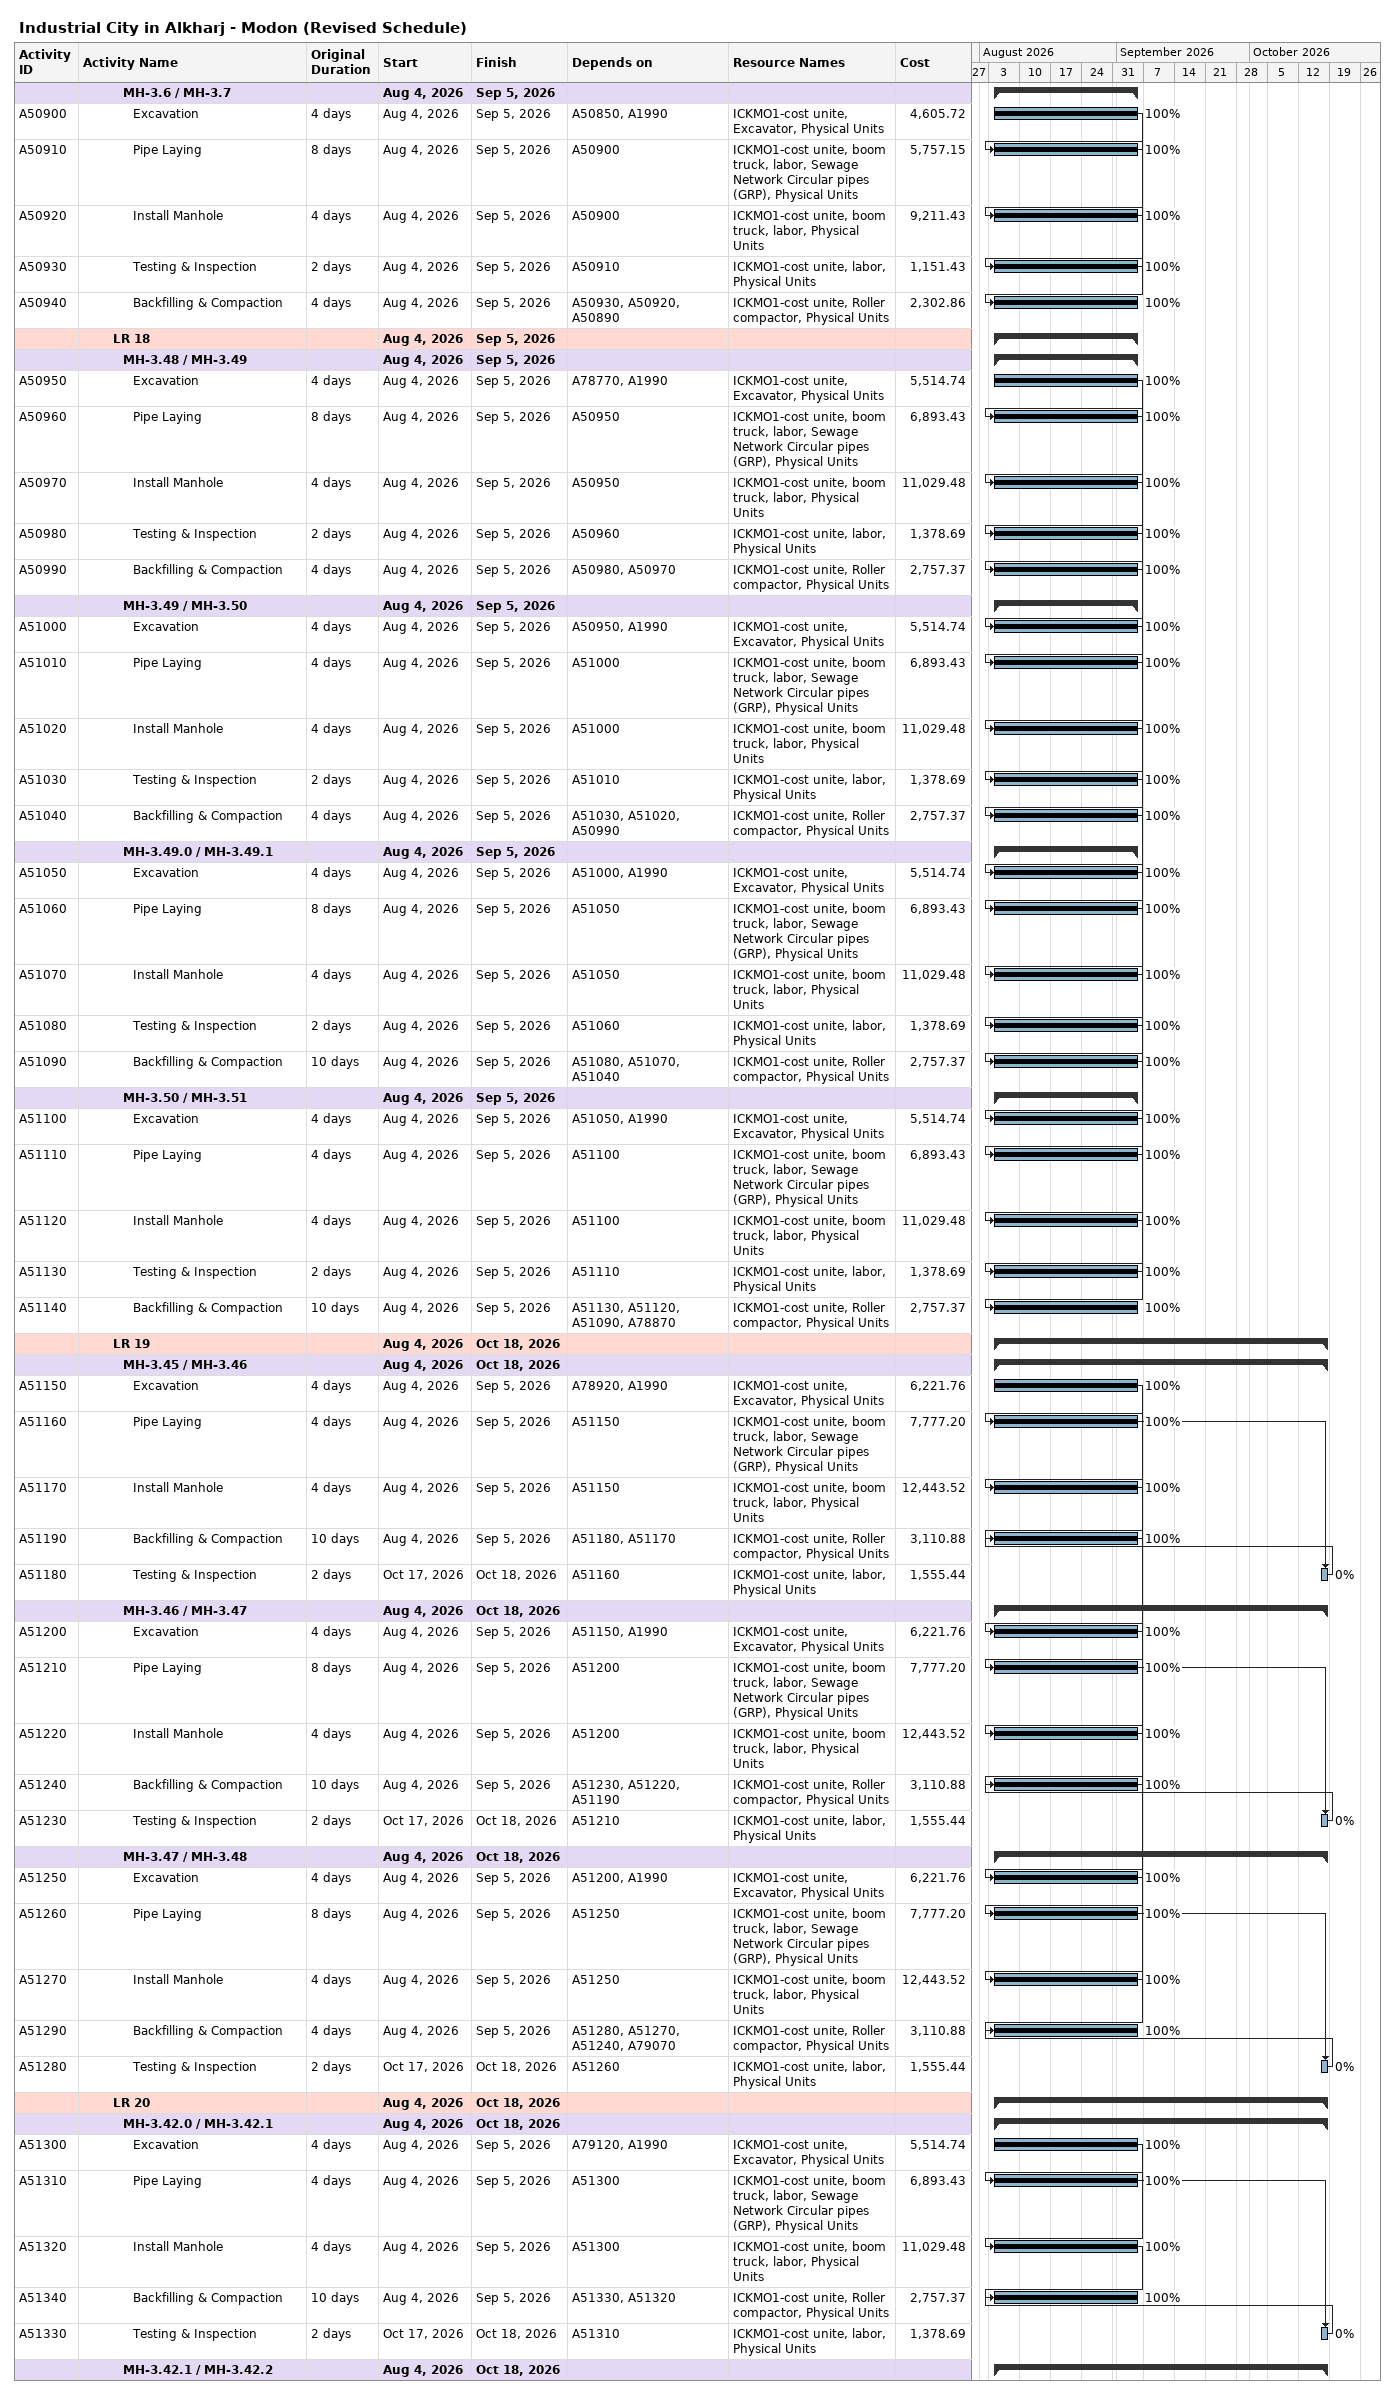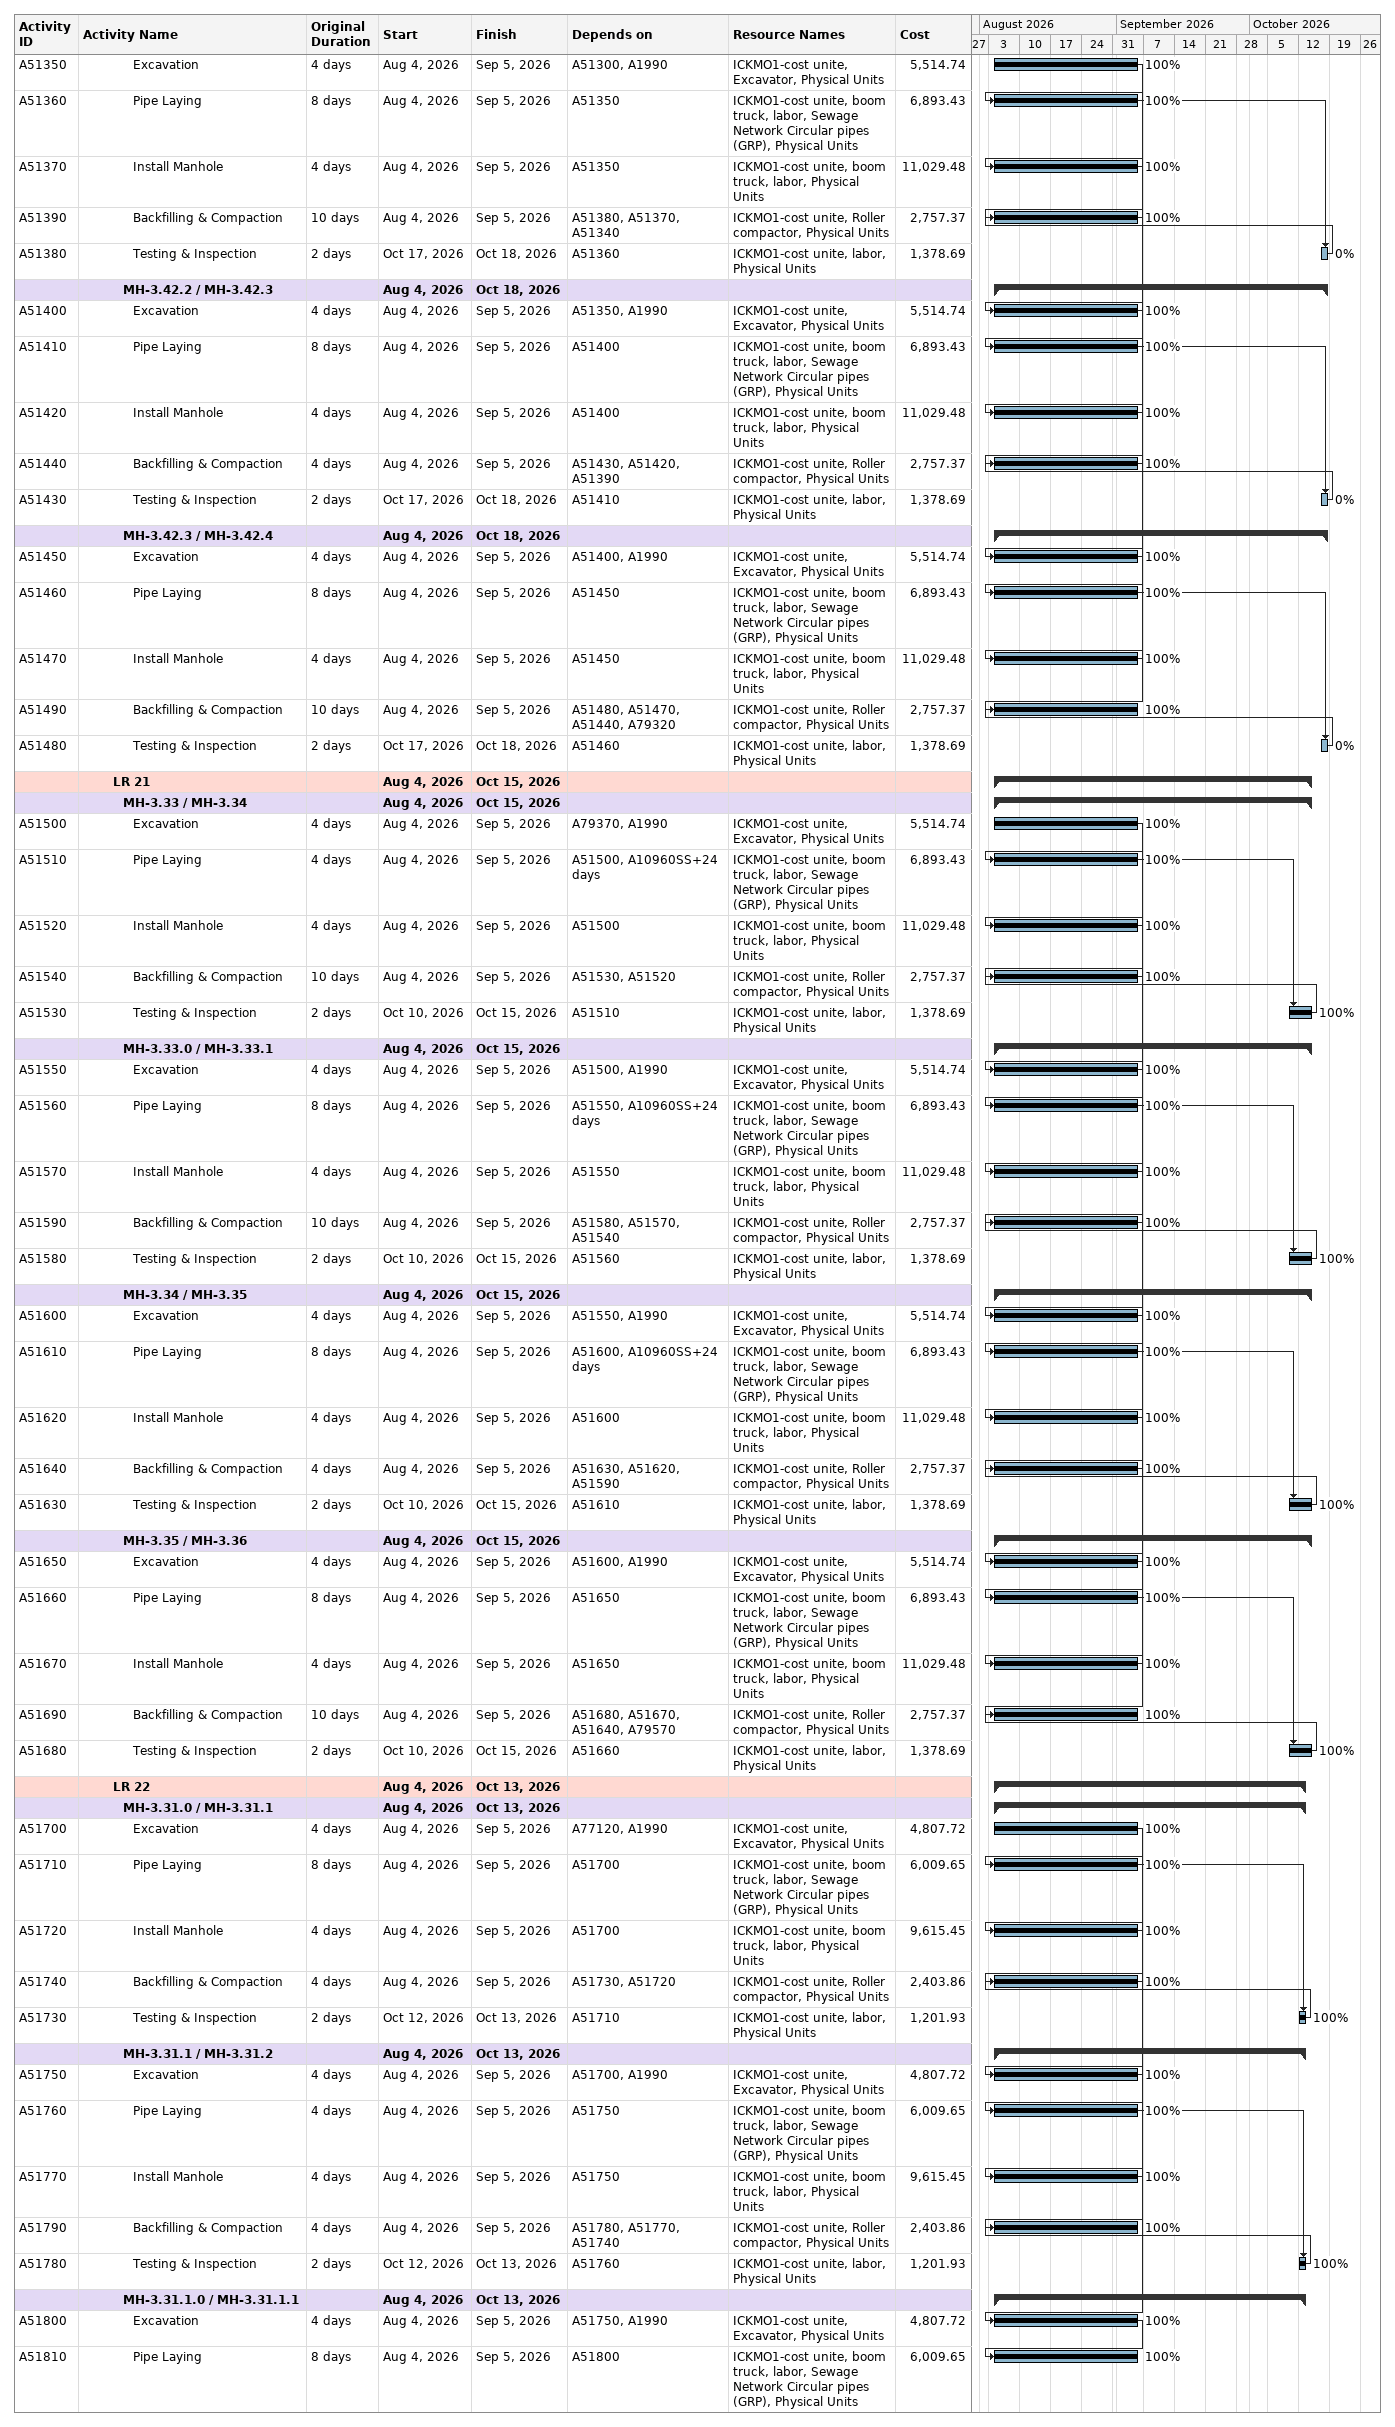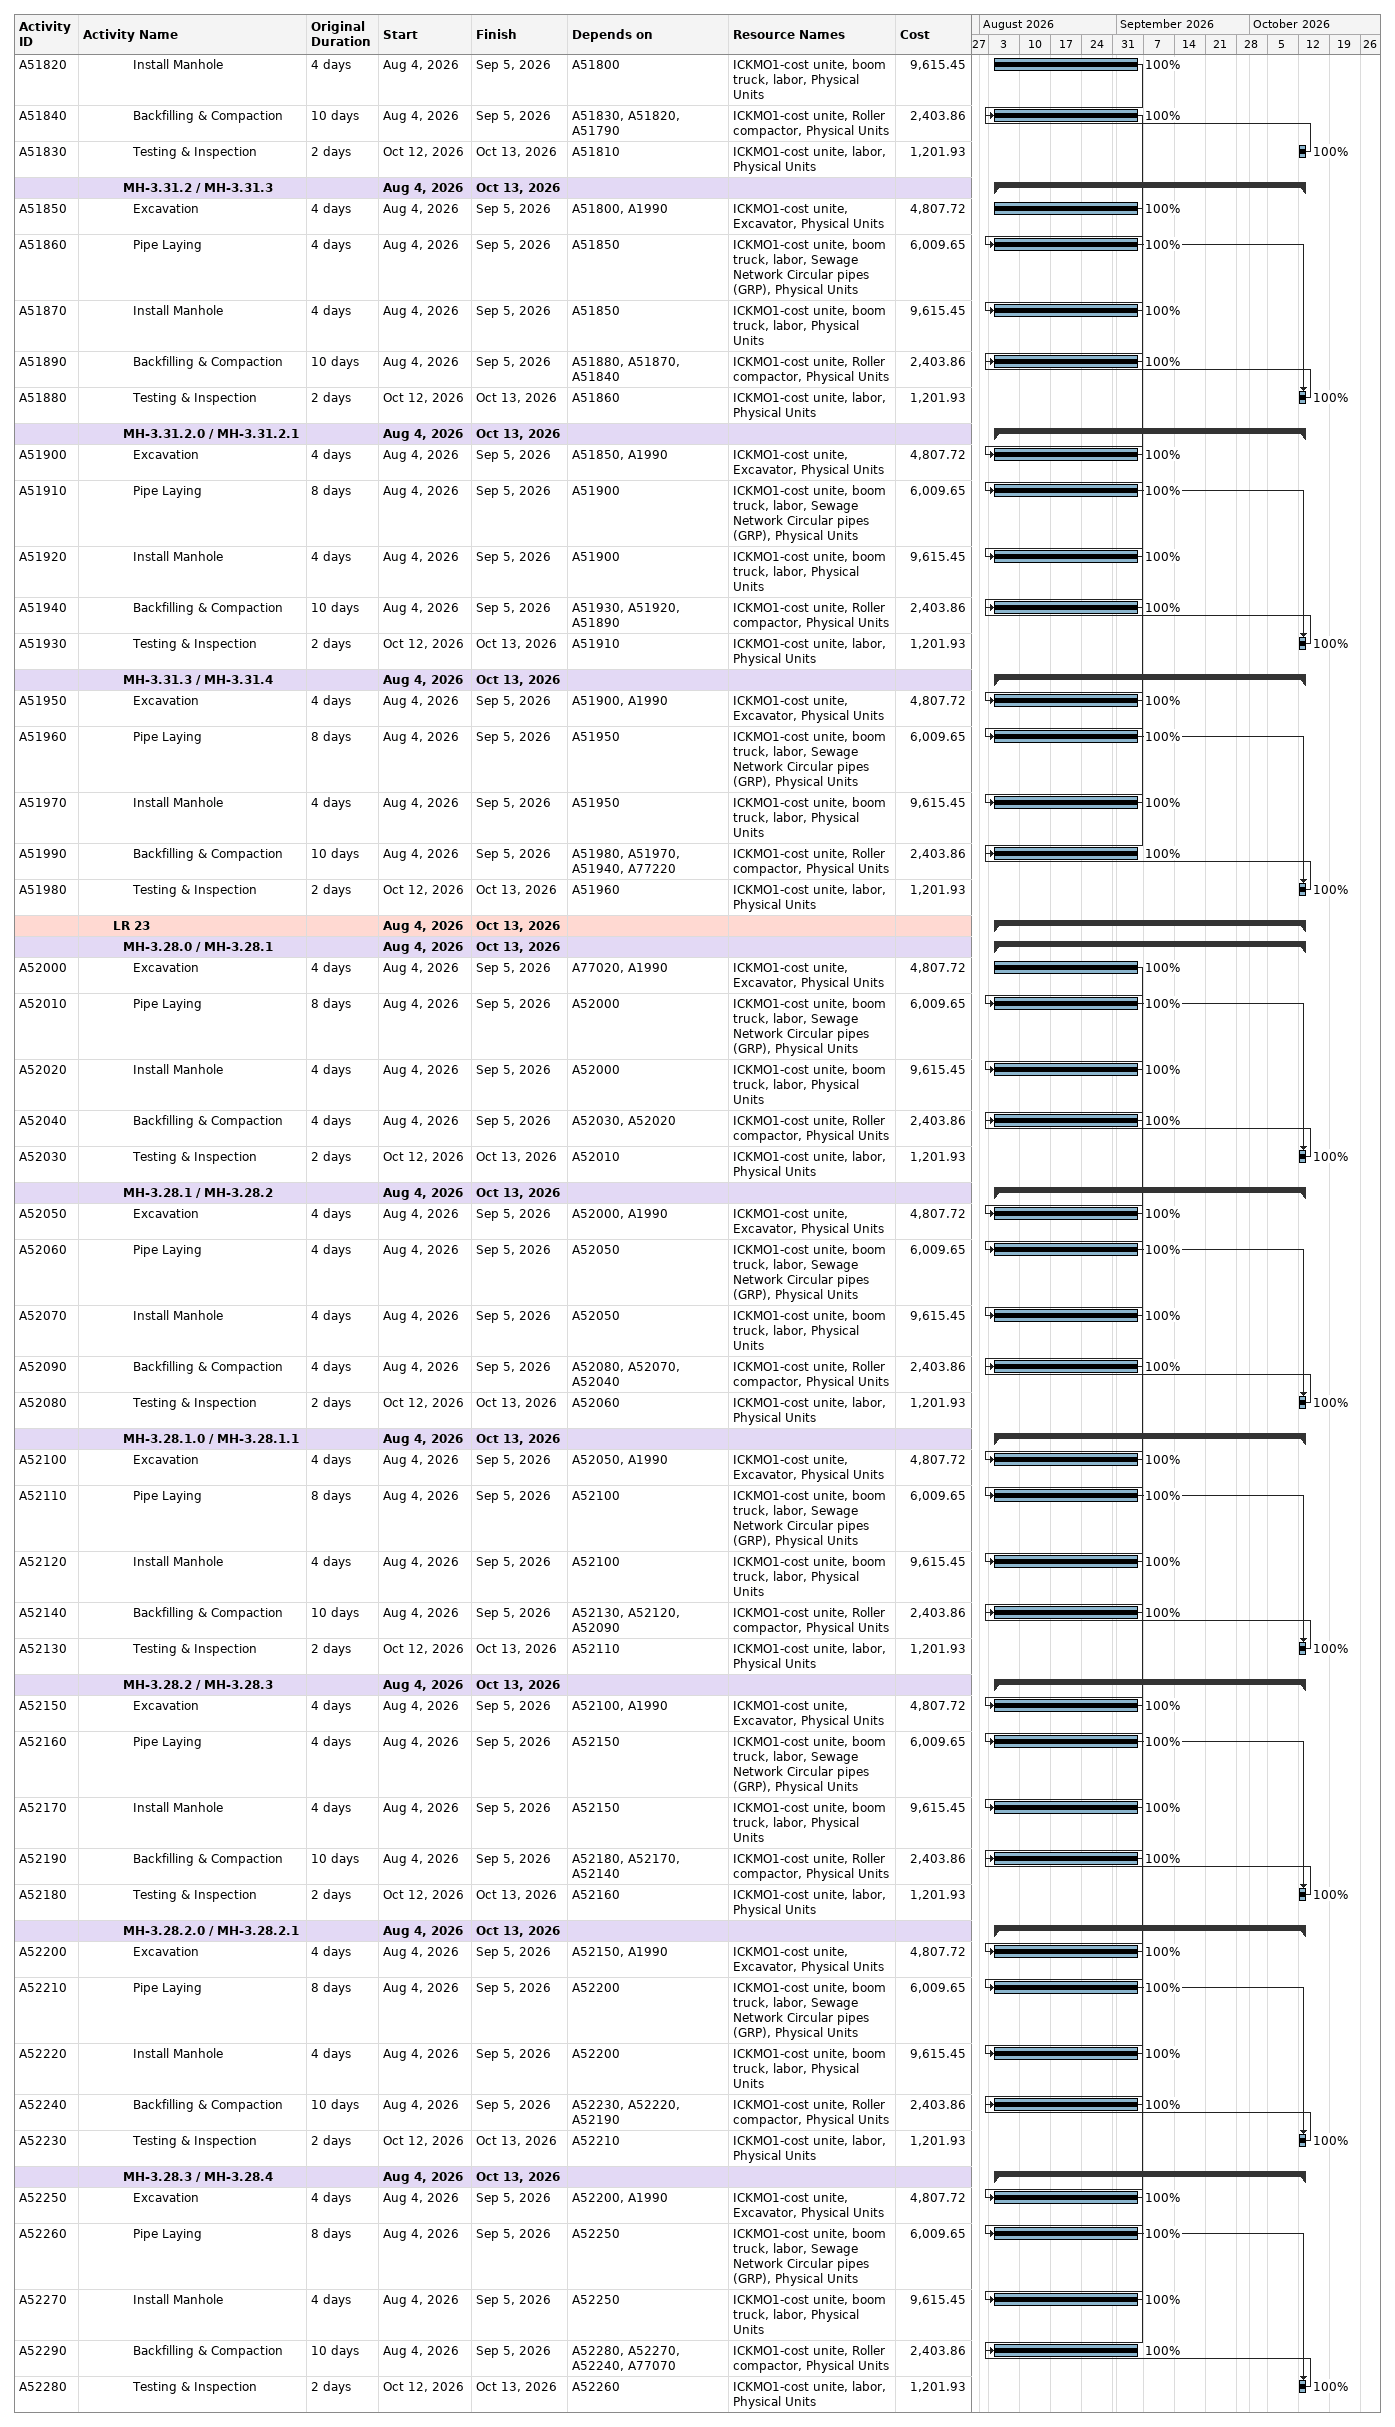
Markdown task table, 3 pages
Industrial City in Alkharj - Modon (Revised Schedule)

| ID | Level | Task | Original duration | Start | Finish | Predecessors | Resources | % complete | Cost |
|---|---|---|---|---|---|---|---|---|---|
|  | 5 | **MH-3.6 / MH-3.7** |  | 2026-08-04 | 2026-09-05 |  |  |  |  |
| A50900 | 6 | Excavation | 4d | 2026-08-04 | 2026-09-05 | A50850, A1990 | ICKMO1-cost unite, Excavator, Physical Units | 100 | 4605.72 |
| A50910 | 6 | Pipe Laying | 8d | 2026-08-04 | 2026-09-05 | A50900 | ICKMO1-cost unite, boom truck, labor, Sewage Network Circular pipes (GRP), Physical Units | 100 | 5757.15 |
| A50920 | 6 | Install Manhole | 4d | 2026-08-04 | 2026-09-05 | A50900 | ICKMO1-cost unite, boom truck, labor, Physical Units | 100 | 9211.43 |
| A50930 | 6 | Testing & Inspection | 2d | 2026-08-04 | 2026-09-05 | A50910 | ICKMO1-cost unite, labor, Physical Units | 100 | 1151.43 |
| A50940 | 6 | Backfilling & Compaction | 4d | 2026-08-04 | 2026-09-05 | A50930, A50920, A50890 | ICKMO1-cost unite, Roller compactor, Physical Units | 100 | 2302.86 |
|  | 4 | **LR 18** |  | 2026-08-04 | 2026-09-05 |  |  |  |  |
|  | 5 | **MH-3.48 / MH-3.49** |  | 2026-08-04 | 2026-09-05 |  |  |  |  |
| A50950 | 6 | Excavation | 4d | 2026-08-04 | 2026-09-05 | A78770, A1990 | ICKMO1-cost unite, Excavator, Physical Units | 100 | 5514.74 |
| A50960 | 6 | Pipe Laying | 8d | 2026-08-04 | 2026-09-05 | A50950 | ICKMO1-cost unite, boom truck, labor, Sewage Network Circular pipes (GRP), Physical Units | 100 | 6893.43 |
| A50970 | 6 | Install Manhole | 4d | 2026-08-04 | 2026-09-05 | A50950 | ICKMO1-cost unite, boom truck, labor, Physical Units | 100 | 11029.48 |
| A50980 | 6 | Testing & Inspection | 2d | 2026-08-04 | 2026-09-05 | A50960 | ICKMO1-cost unite, labor, Physical Units | 100 | 1378.69 |
| A50990 | 6 | Backfilling & Compaction | 4d | 2026-08-04 | 2026-09-05 | A50980, A50970 | ICKMO1-cost unite, Roller compactor, Physical Units | 100 | 2757.37 |
|  | 5 | **MH-3.49 / MH-3.50** |  | 2026-08-04 | 2026-09-05 |  |  |  |  |
| A51000 | 6 | Excavation | 4d | 2026-08-04 | 2026-09-05 | A50950, A1990 | ICKMO1-cost unite, Excavator, Physical Units | 100 | 5514.74 |
| A51010 | 6 | Pipe Laying | 4d | 2026-08-04 | 2026-09-05 | A51000 | ICKMO1-cost unite, boom truck, labor, Sewage Network Circular pipes (GRP), Physical Units | 100 | 6893.43 |
| A51020 | 6 | Install Manhole | 4d | 2026-08-04 | 2026-09-05 | A51000 | ICKMO1-cost unite, boom truck, labor, Physical Units | 100 | 11029.48 |
| A51030 | 6 | Testing & Inspection | 2d | 2026-08-04 | 2026-09-05 | A51010 | ICKMO1-cost unite, labor, Physical Units | 100 | 1378.69 |
| A51040 | 6 | Backfilling & Compaction | 4d | 2026-08-04 | 2026-09-05 | A51030, A51020, A50990 | ICKMO1-cost unite, Roller compactor, Physical Units | 100 | 2757.37 |
|  | 5 | **MH-3.49.0 / MH-3.49.1** |  | 2026-08-04 | 2026-09-05 |  |  |  |  |
| A51050 | 6 | Excavation | 4d | 2026-08-04 | 2026-09-05 | A51000, A1990 | ICKMO1-cost unite, Excavator, Physical Units | 100 | 5514.74 |
| A51060 | 6 | Pipe Laying | 8d | 2026-08-04 | 2026-09-05 | A51050 | ICKMO1-cost unite, boom truck, labor, Sewage Network Circular pipes (GRP), Physical Units | 100 | 6893.43 |
| A51070 | 6 | Install Manhole | 4d | 2026-08-04 | 2026-09-05 | A51050 | ICKMO1-cost unite, boom truck, labor, Physical Units | 100 | 11029.48 |
| A51080 | 6 | Testing & Inspection | 2d | 2026-08-04 | 2026-09-05 | A51060 | ICKMO1-cost unite, labor, Physical Units | 100 | 1378.69 |
| A51090 | 6 | Backfilling & Compaction | 10d | 2026-08-04 | 2026-09-05 | A51080, A51070, A51040 | ICKMO1-cost unite, Roller compactor, Physical Units | 100 | 2757.37 |
|  | 5 | **MH-3.50 / MH-3.51** |  | 2026-08-04 | 2026-09-05 |  |  |  |  |
| A51100 | 6 | Excavation | 4d | 2026-08-04 | 2026-09-05 | A51050, A1990 | ICKMO1-cost unite, Excavator, Physical Units | 100 | 5514.74 |
| A51110 | 6 | Pipe Laying | 4d | 2026-08-04 | 2026-09-05 | A51100 | ICKMO1-cost unite, boom truck, labor, Sewage Network Circular pipes (GRP), Physical Units | 100 | 6893.43 |
| A51120 | 6 | Install Manhole | 4d | 2026-08-04 | 2026-09-05 | A51100 | ICKMO1-cost unite, boom truck, labor, Physical Units | 100 | 11029.48 |
| A51130 | 6 | Testing & Inspection | 2d | 2026-08-04 | 2026-09-05 | A51110 | ICKMO1-cost unite, labor, Physical Units | 100 | 1378.69 |
| A51140 | 6 | Backfilling & Compaction | 10d | 2026-08-04 | 2026-09-05 | A51130, A51120, A51090, A78870 | ICKMO1-cost unite, Roller compactor, Physical Units | 100 | 2757.37 |
|  | 4 | **LR 19** |  | 2026-08-04 | 2026-10-18 |  |  |  |  |
|  | 5 | **MH-3.45 / MH-3.46** |  | 2026-08-04 | 2026-10-18 |  |  |  |  |
| A51150 | 6 | Excavation | 4d | 2026-08-04 | 2026-09-05 | A78920, A1990 | ICKMO1-cost unite, Excavator, Physical Units | 100 | 6221.76 |
| A51160 | 6 | Pipe Laying | 4d | 2026-08-04 | 2026-09-05 | A51150 | ICKMO1-cost unite, boom truck, labor, Sewage Network Circular pipes (GRP), Physical Units | 100 | 7777.20 |
| A51170 | 6 | Install Manhole | 4d | 2026-08-04 | 2026-09-05 | A51150 | ICKMO1-cost unite, boom truck, labor, Physical Units | 100 | 12443.52 |
| A51190 | 6 | Backfilling & Compaction | 10d | 2026-08-04 | 2026-09-05 | A51180, A51170 | ICKMO1-cost unite, Roller compactor, Physical Units | 100 | 3110.88 |
| A51180 | 6 | Testing & Inspection | 2d | 2026-10-17 | 2026-10-18 | A51160 | ICKMO1-cost unite, labor, Physical Units | 0 | 1555.44 |
|  | 5 | **MH-3.46 / MH-3.47** |  | 2026-08-04 | 2026-10-18 |  |  |  |  |
| A51200 | 6 | Excavation | 4d | 2026-08-04 | 2026-09-05 | A51150, A1990 | ICKMO1-cost unite, Excavator, Physical Units | 100 | 6221.76 |
| A51210 | 6 | Pipe Laying | 8d | 2026-08-04 | 2026-09-05 | A51200 | ICKMO1-cost unite, boom truck, labor, Sewage Network Circular pipes (GRP), Physical Units | 100 | 7777.20 |
| A51220 | 6 | Install Manhole | 4d | 2026-08-04 | 2026-09-05 | A51200 | ICKMO1-cost unite, boom truck, labor, Physical Units | 100 | 12443.52 |
| A51240 | 6 | Backfilling & Compaction | 10d | 2026-08-04 | 2026-09-05 | A51230, A51220, A51190 | ICKMO1-cost unite, Roller compactor, Physical Units | 100 | 3110.88 |
| A51230 | 6 | Testing & Inspection | 2d | 2026-10-17 | 2026-10-18 | A51210 | ICKMO1-cost unite, labor, Physical Units | 0 | 1555.44 |
|  | 5 | **MH-3.47 / MH-3.48** |  | 2026-08-04 | 2026-10-18 |  |  |  |  |
| A51250 | 6 | Excavation | 4d | 2026-08-04 | 2026-09-05 | A51200, A1990 | ICKMO1-cost unite, Excavator, Physical Units | 100 | 6221.76 |
| A51260 | 6 | Pipe Laying | 8d | 2026-08-04 | 2026-09-05 | A51250 | ICKMO1-cost unite, boom truck, labor, Sewage Network Circular pipes (GRP), Physical Units | 100 | 7777.20 |
| A51270 | 6 | Install Manhole | 4d | 2026-08-04 | 2026-09-05 | A51250 | ICKMO1-cost unite, boom truck, labor, Physical Units | 100 | 12443.52 |
| A51290 | 6 | Backfilling & Compaction | 4d | 2026-08-04 | 2026-09-05 | A51280, A51270, A51240, A79070 | ICKMO1-cost unite, Roller compactor, Physical Units | 100 | 3110.88 |
| A51280 | 6 | Testing & Inspection | 2d | 2026-10-17 | 2026-10-18 | A51260 | ICKMO1-cost unite, labor, Physical Units | 0 | 1555.44 |
|  | 4 | **LR 20** |  | 2026-08-04 | 2026-10-18 |  |  |  |  |
|  | 5 | **MH-3.42.0 / MH-3.42.1** |  | 2026-08-04 | 2026-10-18 |  |  |  |  |
| A51300 | 6 | Excavation | 4d | 2026-08-04 | 2026-09-05 | A79120, A1990 | ICKMO1-cost unite, Excavator, Physical Units | 100 | 5514.74 |
| A51310 | 6 | Pipe Laying | 4d | 2026-08-04 | 2026-09-05 | A51300 | ICKMO1-cost unite, boom truck, labor, Sewage Network Circular pipes (GRP), Physical Units | 100 | 6893.43 |
| A51320 | 6 | Install Manhole | 4d | 2026-08-04 | 2026-09-05 | A51300 | ICKMO1-cost unite, boom truck, labor, Physical Units | 100 | 11029.48 |
| A51340 | 6 | Backfilling & Compaction | 10d | 2026-08-04 | 2026-09-05 | A51330, A51320 | ICKMO1-cost unite, Roller compactor, Physical Units | 100 | 2757.37 |
| A51330 | 6 | Testing & Inspection | 2d | 2026-10-17 | 2026-10-18 | A51310 | ICKMO1-cost unite, labor, Physical Units | 0 | 1378.69 |
|  | 5 | **MH-3.42.1 / MH-3.42.2** |  | 2026-08-04 | 2026-10-18 |  |  |  |  |
| A51350 | 6 | Excavation | 4d | 2026-08-04 | 2026-09-05 | A51300, A1990 | ICKMO1-cost unite, Excavator, Physical Units | 100 | 5514.74 |
| A51360 | 6 | Pipe Laying | 8d | 2026-08-04 | 2026-09-05 | A51350 | ICKMO1-cost unite, boom truck, labor, Sewage Network Circular pipes (GRP), Physical Units | 100 | 6893.43 |
| A51370 | 6 | Install Manhole | 4d | 2026-08-04 | 2026-09-05 | A51350 | ICKMO1-cost unite, boom truck, labor, Physical Units | 100 | 11029.48 |
| A51390 | 6 | Backfilling & Compaction | 10d | 2026-08-04 | 2026-09-05 | A51380, A51370, A51340 | ICKMO1-cost unite, Roller compactor, Physical Units | 100 | 2757.37 |
| A51380 | 6 | Testing & Inspection | 2d | 2026-10-17 | 2026-10-18 | A51360 | ICKMO1-cost unite, labor, Physical Units | 0 | 1378.69 |
|  | 5 | **MH-3.42.2 / MH-3.42.3** |  | 2026-08-04 | 2026-10-18 |  |  |  |  |
| A51400 | 6 | Excavation | 4d | 2026-08-04 | 2026-09-05 | A51350, A1990 | ICKMO1-cost unite, Excavator, Physical Units | 100 | 5514.74 |
| A51410 | 6 | Pipe Laying | 8d | 2026-08-04 | 2026-09-05 | A51400 | ICKMO1-cost unite, boom truck, labor, Sewage Network Circular pipes (GRP), Physical Units | 100 | 6893.43 |
| A51420 | 6 | Install Manhole | 4d | 2026-08-04 | 2026-09-05 | A51400 | ICKMO1-cost unite, boom truck, labor, Physical Units | 100 | 11029.48 |
| A51440 | 6 | Backfilling & Compaction | 4d | 2026-08-04 | 2026-09-05 | A51430, A51420, A51390 | ICKMO1-cost unite, Roller compactor, Physical Units | 100 | 2757.37 |
| A51430 | 6 | Testing & Inspection | 2d | 2026-10-17 | 2026-10-18 | A51410 | ICKMO1-cost unite, labor, Physical Units | 0 | 1378.69 |
|  | 5 | **MH-3.42.3 / MH-3.42.4** |  | 2026-08-04 | 2026-10-18 |  |  |  |  |
| A51450 | 6 | Excavation | 4d | 2026-08-04 | 2026-09-05 | A51400, A1990 | ICKMO1-cost unite, Excavator, Physical Units | 100 | 5514.74 |
| A51460 | 6 | Pipe Laying | 8d | 2026-08-04 | 2026-09-05 | A51450 | ICKMO1-cost unite, boom truck, labor, Sewage Network Circular pipes (GRP), Physical Units | 100 | 6893.43 |
| A51470 | 6 | Install Manhole | 4d | 2026-08-04 | 2026-09-05 | A51450 | ICKMO1-cost unite, boom truck, labor, Physical Units | 100 | 11029.48 |
| A51490 | 6 | Backfilling & Compaction | 10d | 2026-08-04 | 2026-09-05 | A51480, A51470, A51440, A79320 | ICKMO1-cost unite, Roller compactor, Physical Units | 100 | 2757.37 |
| A51480 | 6 | Testing & Inspection | 2d | 2026-10-17 | 2026-10-18 | A51460 | ICKMO1-cost unite, labor, Physical Units | 0 | 1378.69 |
|  | 4 | **LR 21** |  | 2026-08-04 | 2026-10-15 |  |  |  |  |
|  | 5 | **MH-3.33 / MH-3.34** |  | 2026-08-04 | 2026-10-15 |  |  |  |  |
| A51500 | 6 | Excavation | 4d | 2026-08-04 | 2026-09-05 | A79370, A1990 | ICKMO1-cost unite, Excavator, Physical Units | 100 | 5514.74 |
| A51510 | 6 | Pipe Laying | 4d | 2026-08-04 | 2026-09-05 | A51500, A10960SS+24d | ICKMO1-cost unite, boom truck, labor, Sewage Network Circular pipes (GRP), Physical Units | 100 | 6893.43 |
| A51520 | 6 | Install Manhole | 4d | 2026-08-04 | 2026-09-05 | A51500 | ICKMO1-cost unite, boom truck, labor, Physical Units | 100 | 11029.48 |
| A51540 | 6 | Backfilling & Compaction | 10d | 2026-08-04 | 2026-09-05 | A51530, A51520 | ICKMO1-cost unite, Roller compactor, Physical Units | 100 | 2757.37 |
| A51530 | 6 | Testing & Inspection | 2d | 2026-10-10 | 2026-10-15 | A51510 | ICKMO1-cost unite, labor, Physical Units | 100 | 1378.69 |
|  | 5 | **MH-3.33.0 / MH-3.33.1** |  | 2026-08-04 | 2026-10-15 |  |  |  |  |
| A51550 | 6 | Excavation | 4d | 2026-08-04 | 2026-09-05 | A51500, A1990 | ICKMO1-cost unite, Excavator, Physical Units | 100 | 5514.74 |
| A51560 | 6 | Pipe Laying | 8d | 2026-08-04 | 2026-09-05 | A51550, A10960SS+24d | ICKMO1-cost unite, boom truck, labor, Sewage Network Circular pipes (GRP), Physical Units | 100 | 6893.43 |
| A51570 | 6 | Install Manhole | 4d | 2026-08-04 | 2026-09-05 | A51550 | ICKMO1-cost unite, boom truck, labor, Physical Units | 100 | 11029.48 |
| A51590 | 6 | Backfilling & Compaction | 10d | 2026-08-04 | 2026-09-05 | A51580, A51570, A51540 | ICKMO1-cost unite, Roller compactor, Physical Units | 100 | 2757.37 |
| A51580 | 6 | Testing & Inspection | 2d | 2026-10-10 | 2026-10-15 | A51560 | ICKMO1-cost unite, labor, Physical Units | 100 | 1378.69 |
|  | 5 | **MH-3.34 / MH-3.35** |  | 2026-08-04 | 2026-10-15 |  |  |  |  |
| A51600 | 6 | Excavation | 4d | 2026-08-04 | 2026-09-05 | A51550, A1990 | ICKMO1-cost unite, Excavator, Physical Units | 100 | 5514.74 |
| A51610 | 6 | Pipe Laying | 8d | 2026-08-04 | 2026-09-05 | A51600, A10960SS+24d | ICKMO1-cost unite, boom truck, labor, Sewage Network Circular pipes (GRP), Physical Units | 100 | 6893.43 |
| A51620 | 6 | Install Manhole | 4d | 2026-08-04 | 2026-09-05 | A51600 | ICKMO1-cost unite, boom truck, labor, Physical Units | 100 | 11029.48 |
| A51640 | 6 | Backfilling & Compaction | 4d | 2026-08-04 | 2026-09-05 | A51630, A51620, A51590 | ICKMO1-cost unite, Roller compactor, Physical Units | 100 | 2757.37 |
| A51630 | 6 | Testing & Inspection | 2d | 2026-10-10 | 2026-10-15 | A51610 | ICKMO1-cost unite, labor, Physical Units | 100 | 1378.69 |
|  | 5 | **MH-3.35 / MH-3.36** |  | 2026-08-04 | 2026-10-15 |  |  |  |  |
| A51650 | 6 | Excavation | 4d | 2026-08-04 | 2026-09-05 | A51600, A1990 | ICKMO1-cost unite, Excavator, Physical Units | 100 | 5514.74 |
| A51660 | 6 | Pipe Laying | 8d | 2026-08-04 | 2026-09-05 | A51650 | ICKMO1-cost unite, boom truck, labor, Sewage Network Circular pipes (GRP), Physical Units | 100 | 6893.43 |
| A51670 | 6 | Install Manhole | 4d | 2026-08-04 | 2026-09-05 | A51650 | ICKMO1-cost unite, boom truck, labor, Physical Units | 100 | 11029.48 |
| A51690 | 6 | Backfilling & Compaction | 10d | 2026-08-04 | 2026-09-05 | A51680, A51670, A51640, A79570 | ICKMO1-cost unite, Roller compactor, Physical Units | 100 | 2757.37 |
| A51680 | 6 | Testing & Inspection | 2d | 2026-10-10 | 2026-10-15 | A51660 | ICKMO1-cost unite, labor, Physical Units | 100 | 1378.69 |
|  | 4 | **LR 22** |  | 2026-08-04 | 2026-10-13 |  |  |  |  |
|  | 5 | **MH-3.31.0 / MH-3.31.1** |  | 2026-08-04 | 2026-10-13 |  |  |  |  |
| A51700 | 6 | Excavation | 4d | 2026-08-04 | 2026-09-05 | A77120, A1990 | ICKMO1-cost unite, Excavator, Physical Units | 100 | 4807.72 |
| A51710 | 6 | Pipe Laying | 8d | 2026-08-04 | 2026-09-05 | A51700 | ICKMO1-cost unite, boom truck, labor, Sewage Network Circular pipes (GRP), Physical Units | 100 | 6009.65 |
| A51720 | 6 | Install Manhole | 4d | 2026-08-04 | 2026-09-05 | A51700 | ICKMO1-cost unite, boom truck, labor, Physical Units | 100 | 9615.45 |
| A51740 | 6 | Backfilling & Compaction | 4d | 2026-08-04 | 2026-09-05 | A51730, A51720 | ICKMO1-cost unite, Roller compactor, Physical Units | 100 | 2403.86 |
| A51730 | 6 | Testing & Inspection | 2d | 2026-10-12 | 2026-10-13 | A51710 | ICKMO1-cost unite, labor, Physical Units | 100 | 1201.93 |
|  | 5 | **MH-3.31.1 / MH-3.31.2** |  | 2026-08-04 | 2026-10-13 |  |  |  |  |
| A51750 | 6 | Excavation | 4d | 2026-08-04 | 2026-09-05 | A51700, A1990 | ICKMO1-cost unite, Excavator, Physical Units | 100 | 4807.72 |
| A51760 | 6 | Pipe Laying | 4d | 2026-08-04 | 2026-09-05 | A51750 | ICKMO1-cost unite, boom truck, labor, Sewage Network Circular pipes (GRP), Physical Units | 100 | 6009.65 |
| A51770 | 6 | Install Manhole | 4d | 2026-08-04 | 2026-09-05 | A51750 | ICKMO1-cost unite, boom truck, labor, Physical Units | 100 | 9615.45 |
| A51790 | 6 | Backfilling & Compaction | 4d | 2026-08-04 | 2026-09-05 | A51780, A51770, A51740 | ICKMO1-cost unite, Roller compactor, Physical Units | 100 | 2403.86 |
| A51780 | 6 | Testing & Inspection | 2d | 2026-10-12 | 2026-10-13 | A51760 | ICKMO1-cost unite, labor, Physical Units | 100 | 1201.93 |
|  | 5 | **MH-3.31.1.0 / MH-3.31.1.1** |  | 2026-08-04 | 2026-10-13 |  |  |  |  |
| A51800 | 6 | Excavation | 4d | 2026-08-04 | 2026-09-05 | A51750, A1990 | ICKMO1-cost unite, Excavator, Physical Units | 100 | 4807.72 |
| A51810 | 6 | Pipe Laying | 8d | 2026-08-04 | 2026-09-05 | A51800 | ICKMO1-cost unite, boom truck, labor, Sewage Network Circular pipes (GRP), Physical Units | 100 | 6009.65 |
| A51820 | 6 | Install Manhole | 4d | 2026-08-04 | 2026-09-05 | A51800 | ICKMO1-cost unite, boom truck, labor, Physical Units | 100 | 9615.45 |
| A51840 | 6 | Backfilling & Compaction | 10d | 2026-08-04 | 2026-09-05 | A51830, A51820, A51790 | ICKMO1-cost unite, Roller compactor, Physical Units | 100 | 2403.86 |
| A51830 | 6 | Testing & Inspection | 2d | 2026-10-12 | 2026-10-13 | A51810 | ICKMO1-cost unite, labor, Physical Units | 100 | 1201.93 |
|  | 5 | **MH-3.31.2 / MH-3.31.3** |  | 2026-08-04 | 2026-10-13 |  |  |  |  |
| A51850 | 6 | Excavation | 4d | 2026-08-04 | 2026-09-05 | A51800, A1990 | ICKMO1-cost unite, Excavator, Physical Units | 100 | 4807.72 |
| A51860 | 6 | Pipe Laying | 4d | 2026-08-04 | 2026-09-05 | A51850 | ICKMO1-cost unite, boom truck, labor, Sewage Network Circular pipes (GRP), Physical Units | 100 | 6009.65 |
| A51870 | 6 | Install Manhole | 4d | 2026-08-04 | 2026-09-05 | A51850 | ICKMO1-cost unite, boom truck, labor, Physical Units | 100 | 9615.45 |
| A51890 | 6 | Backfilling & Compaction | 10d | 2026-08-04 | 2026-09-05 | A51880, A51870, A51840 | ICKMO1-cost unite, Roller compactor, Physical Units | 100 | 2403.86 |
| A51880 | 6 | Testing & Inspection | 2d | 2026-10-12 | 2026-10-13 | A51860 | ICKMO1-cost unite, labor, Physical Units | 100 | 1201.93 |
|  | 5 | **MH-3.31.2.0 / MH-3.31.2.1** |  | 2026-08-04 | 2026-10-13 |  |  |  |  |
| A51900 | 6 | Excavation | 4d | 2026-08-04 | 2026-09-05 | A51850, A1990 | ICKMO1-cost unite, Excavator, Physical Units | 100 | 4807.72 |
| A51910 | 6 | Pipe Laying | 8d | 2026-08-04 | 2026-09-05 | A51900 | ICKMO1-cost unite, boom truck, labor, Sewage Network Circular pipes (GRP), Physical Units | 100 | 6009.65 |
| A51920 | 6 | Install Manhole | 4d | 2026-08-04 | 2026-09-05 | A51900 | ICKMO1-cost unite, boom truck, labor, Physical Units | 100 | 9615.45 |
| A51940 | 6 | Backfilling & Compaction | 10d | 2026-08-04 | 2026-09-05 | A51930, A51920, A51890 | ICKMO1-cost unite, Roller compactor, Physical Units | 100 | 2403.86 |
| A51930 | 6 | Testing & Inspection | 2d | 2026-10-12 | 2026-10-13 | A51910 | ICKMO1-cost unite, labor, Physical Units | 100 | 1201.93 |
|  | 5 | **MH-3.31.3 / MH-3.31.4** |  | 2026-08-04 | 2026-10-13 |  |  |  |  |
| A51950 | 6 | Excavation | 4d | 2026-08-04 | 2026-09-05 | A51900, A1990 | ICKMO1-cost unite, Excavator, Physical Units | 100 | 4807.72 |
| A51960 | 6 | Pipe Laying | 8d | 2026-08-04 | 2026-09-05 | A51950 | ICKMO1-cost unite, boom truck, labor, Sewage Network Circular pipes (GRP), Physical Units | 100 | 6009.65 |
| A51970 | 6 | Install Manhole | 4d | 2026-08-04 | 2026-09-05 | A51950 | ICKMO1-cost unite, boom truck, labor, Physical Units | 100 | 9615.45 |
| A51990 | 6 | Backfilling & Compaction | 10d | 2026-08-04 | 2026-09-05 | A51980, A51970, A51940, A77220 | ICKMO1-cost unite, Roller compactor, Physical Units | 100 | 2403.86 |
| A51980 | 6 | Testing & Inspection | 2d | 2026-10-12 | 2026-10-13 | A51960 | ICKMO1-cost unite, labor, Physical Units | 100 | 1201.93 |
|  | 4 | **LR 23** |  | 2026-08-04 | 2026-10-13 |  |  |  |  |
|  | 5 | **MH-3.28.0 / MH-3.28.1** |  | 2026-08-04 | 2026-10-13 |  |  |  |  |
| A52000 | 6 | Excavation | 4d | 2026-08-04 | 2026-09-05 | A77020, A1990 | ICKMO1-cost unite, Excavator, Physical Units | 100 | 4807.72 |
| A52010 | 6 | Pipe Laying | 8d | 2026-08-04 | 2026-09-05 | A52000 | ICKMO1-cost unite, boom truck, labor, Sewage Network Circular pipes (GRP), Physical Units | 100 | 6009.65 |
| A52020 | 6 | Install Manhole | 4d | 2026-08-04 | 2026-09-05 | A52000 | ICKMO1-cost unite, boom truck, labor, Physical Units | 100 | 9615.45 |
| A52040 | 6 | Backfilling & Compaction | 4d | 2026-08-04 | 2026-09-05 | A52030, A52020 | ICKMO1-cost unite, Roller compactor, Physical Units | 100 | 2403.86 |
| A52030 | 6 | Testing & Inspection | 2d | 2026-10-12 | 2026-10-13 | A52010 | ICKMO1-cost unite, labor, Physical Units | 100 | 1201.93 |
|  | 5 | **MH-3.28.1 / MH-3.28.2** |  | 2026-08-04 | 2026-10-13 |  |  |  |  |
| A52050 | 6 | Excavation | 4d | 2026-08-04 | 2026-09-05 | A52000, A1990 | ICKMO1-cost unite, Excavator, Physical Units | 100 | 4807.72 |
| A52060 | 6 | Pipe Laying | 4d | 2026-08-04 | 2026-09-05 | A52050 | ICKMO1-cost unite, boom truck, labor, Sewage Network Circular pipes (GRP), Physical Units | 100 | 6009.65 |
| A52070 | 6 | Install Manhole | 4d | 2026-08-04 | 2026-09-05 | A52050 | ICKMO1-cost unite, boom truck, labor, Physical Units | 100 | 9615.45 |
| A52090 | 6 | Backfilling & Compaction | 4d | 2026-08-04 | 2026-09-05 | A52080, A52070, A52040 | ICKMO1-cost unite, Roller compactor, Physical Units | 100 | 2403.86 |
| A52080 | 6 | Testing & Inspection | 2d | 2026-10-12 | 2026-10-13 | A52060 | ICKMO1-cost unite, labor, Physical Units | 100 | 1201.93 |
|  | 5 | **MH-3.28.1.0 / MH-3.28.1.1** |  | 2026-08-04 | 2026-10-13 |  |  |  |  |
| A52100 | 6 | Excavation | 4d | 2026-08-04 | 2026-09-05 | A52050, A1990 | ICKMO1-cost unite, Excavator, Physical Units | 100 | 4807.72 |
| A52110 | 6 | Pipe Laying | 8d | 2026-08-04 | 2026-09-05 | A52100 | ICKMO1-cost unite, boom truck, labor, Sewage Network Circular pipes (GRP), Physical Units | 100 | 6009.65 |
| A52120 | 6 | Install Manhole | 4d | 2026-08-04 | 2026-09-05 | A52100 | ICKMO1-cost unite, boom truck, labor, Physical Units | 100 | 9615.45 |
| A52140 | 6 | Backfilling & Compaction | 10d | 2026-08-04 | 2026-09-05 | A52130, A52120, A52090 | ICKMO1-cost unite, Roller compactor, Physical Units | 100 | 2403.86 |
| A52130 | 6 | Testing & Inspection | 2d | 2026-10-12 | 2026-10-13 | A52110 | ICKMO1-cost unite, labor, Physical Units | 100 | 1201.93 |
|  | 5 | **MH-3.28.2 / MH-3.28.3** |  | 2026-08-04 | 2026-10-13 |  |  |  |  |
| A52150 | 6 | Excavation | 4d | 2026-08-04 | 2026-09-05 | A52100, A1990 | ICKMO1-cost unite, Excavator, Physical Units | 100 | 4807.72 |
| A52160 | 6 | Pipe Laying | 4d | 2026-08-04 | 2026-09-05 | A52150 | ICKMO1-cost unite, boom truck, labor, Sewage Network Circular pipes (GRP), Physical Units | 100 | 6009.65 |
| A52170 | 6 | Install Manhole | 4d | 2026-08-04 | 2026-09-05 | A52150 | ICKMO1-cost unite, boom truck, labor, Physical Units | 100 | 9615.45 |
| A52190 | 6 | Backfilling & Compaction | 10d | 2026-08-04 | 2026-09-05 | A52180, A52170, A52140 | ICKMO1-cost unite, Roller compactor, Physical Units | 100 | 2403.86 |
| A52180 | 6 | Testing & Inspection | 2d | 2026-10-12 | 2026-10-13 | A52160 | ICKMO1-cost unite, labor, Physical Units | 100 | 1201.93 |
|  | 5 | **MH-3.28.2.0 / MH-3.28.2.1** |  | 2026-08-04 | 2026-10-13 |  |  |  |  |
| A52200 | 6 | Excavation | 4d | 2026-08-04 | 2026-09-05 | A52150, A1990 | ICKMO1-cost unite, Excavator, Physical Units | 100 | 4807.72 |
| A52210 | 6 | Pipe Laying | 8d | 2026-08-04 | 2026-09-05 | A52200 | ICKMO1-cost unite, boom truck, labor, Sewage Network Circular pipes (GRP), Physical Units | 100 | 6009.65 |
| A52220 | 6 | Install Manhole | 4d | 2026-08-04 | 2026-09-05 | A52200 | ICKMO1-cost unite, boom truck, labor, Physical Units | 100 | 9615.45 |
| A52240 | 6 | Backfilling & Compaction | 10d | 2026-08-04 | 2026-09-05 | A52230, A52220, A52190 | ICKMO1-cost unite, Roller compactor, Physical Units | 100 | 2403.86 |
| A52230 | 6 | Testing & Inspection | 2d | 2026-10-12 | 2026-10-13 | A52210 | ICKMO1-cost unite, labor, Physical Units | 100 | 1201.93 |
|  | 5 | **MH-3.28.3 / MH-3.28.4** |  | 2026-08-04 | 2026-10-13 |  |  |  |  |
| A52250 | 6 | Excavation | 4d | 2026-08-04 | 2026-09-05 | A52200, A1990 | ICKMO1-cost unite, Excavator, Physical Units | 100 | 4807.72 |
| A52260 | 6 | Pipe Laying | 8d | 2026-08-04 | 2026-09-05 | A52250 | ICKMO1-cost unite, boom truck, labor, Sewage Network Circular pipes (GRP), Physical Units | 100 | 6009.65 |
| A52270 | 6 | Install Manhole | 4d | 2026-08-04 | 2026-09-05 | A52250 | ICKMO1-cost unite, boom truck, labor, Physical Units | 100 | 9615.45 |
| A52290 | 6 | Backfilling & Compaction | 10d | 2026-08-04 | 2026-09-05 | A52280, A52270, A52240, A77070 | ICKMO1-cost unite, Roller compactor, Physical Units | 100 | 2403.86 |
| A52280 | 6 | Testing & Inspection | 2d | 2026-10-12 | 2026-10-13 | A52260 | ICKMO1-cost unite, labor, Physical Units | 100 | 1201.93 |
